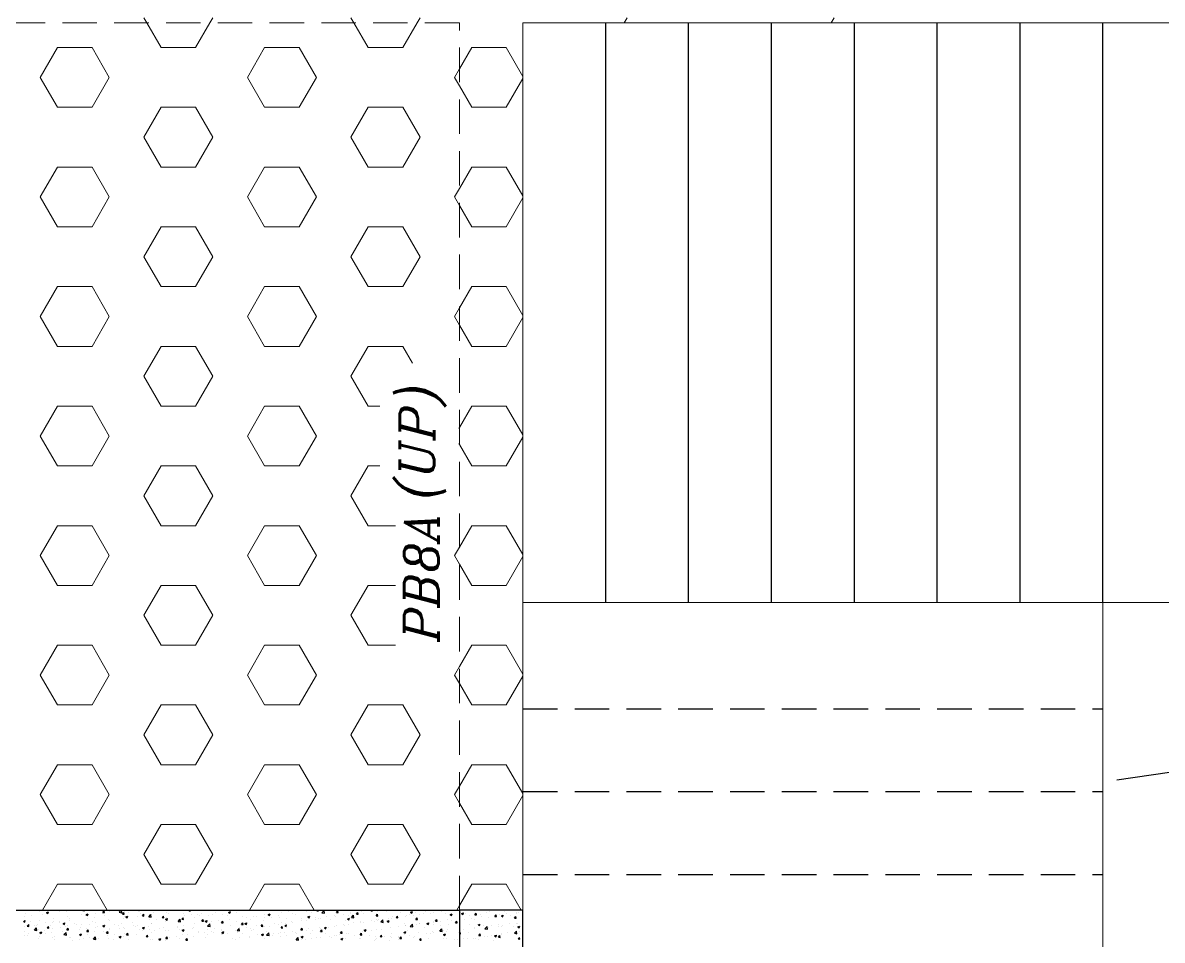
# Model space of a CAD drawing. Header units: millimetres. Extents: x 331487 to 517269, y 198509 to 399936.
# Drawn here: x 398409 to 402535, y 381335 to 384659 of the extents above; entities that cross this region are included whole.
import ezdxf

# ---------------------------------------------------------------- set-up
doc = ezdxf.new("R2010")
doc.units = ezdxf.units.MM
doc.header["$MEASUREMENT"] = 0
doc.linetypes.add('DASHED', pattern=[0.75, 0.5, -0.25])
doc.linetypes.add('DASHED2', pattern=[0.375, 0.25, -0.125])
doc.layers.add('9th_Sunk', color=251, linetype='DASHED', lineweight=5)
doc.layers.add('BEAM', color=1, linetype='Continuous', lineweight=5)
doc.layers.add('COLUMN', color=6, linetype='Continuous')
doc.layers.add('STAIRCASE', color=4, linetype='Continuous')
doc.styles.add('ITALICC', font='italicc', dxfattribs={"height": 0.3})

msp = doc.modelspace()

# ---------------------------------------------------------------- linework, layer by layer
at = {"layer": '9th_Sunk', "linetype": 'Continuous'}
for p, q in [((398858, 384659), (398847.3, 384677.5)), ((398909.8, 384569.3), (398858, 384659)), ((399034.8, 384569.3), (399086.6, 384659)), ((399086.6, 384659), (399097.3, 384677.5)), ((399608, 384659), (399597.3, 384677.5)), ((399659.8, 384569.3), (399608, 384659)), ((399784.8, 384569.3), (399836.6, 384659)), ((399836.6, 384659), (399847.3, 384677.5)), ((400586.6, 384659), (400597.3, 384677.5)), ((401336.6, 384659), (401347.3, 384677.5)), ((398472.3, 384461), (398534.8, 384569.3)), ((398534.8, 384569.3), (398659.8, 384569.3)), ((398722.3, 384461), (398659.8, 384569.3)), ((398909.8, 384569.3), (399034.8, 384569.3)), ((399222.3, 384461), (399284.8, 384569.3)), ((399284.8, 384569.3), (399409.8, 384569.3)), ((399472.3, 384461), (399409.8, 384569.3)), ((399659.8, 384569.3), (399784.8, 384569.3)), ((399990.1, 384491.9), (400034.8, 384569.3)), ((400034.8, 384569.3), (400159.8, 384569.3)), ((400220.1, 384464.8), (400159.8, 384569.3)), ((399972.3, 384461), (399990.1, 384491.9)), ((398534.8, 384352.8), (398472.3, 384461)), ((398659.8, 384352.8), (398722.3, 384461)), ((399284.8, 384352.8), (399222.3, 384461)), ((399409.8, 384352.8), (399472.3, 384461)), ((399990.1, 384430.1), (399972.3, 384461)), ((400159.8, 384352.8), (400220.1, 384457.3)), ((400034.8, 384352.8), (399990.1, 384430.1)), ((398534.8, 384352.8), (398659.8, 384352.8)), ((398847.3, 384244.5), (398909.8, 384352.8)), ((398909.8, 384352.8), (399034.8, 384352.8)), ((399097.3, 384244.5), (399034.8, 384352.8)), ((399284.8, 384352.8), (399409.8, 384352.8)), ((399597.3, 384244.5), (399659.8, 384352.8)), ((399659.8, 384352.8), (399784.8, 384352.8)), ((399847.3, 384244.5), (399784.8, 384352.8)), ((400034.8, 384352.8), (400159.8, 384352.8)), ((398909.8, 384136.3), (398847.3, 384244.5)), ((399034.8, 384136.3), (399097.3, 384244.5)), ((399659.8, 384136.3), (399597.3, 384244.5)), ((399784.8, 384136.3), (399847.3, 384244.5)), ((398472.3, 384028), (398534.8, 384136.3)), ((398534.8, 384136.3), (398659.8, 384136.3)), ((398722.3, 384028), (398659.8, 384136.3)), ((398909.8, 384136.3), (399034.8, 384136.3)), ((399222.3, 384028), (399284.8, 384136.3)), ((399284.8, 384136.3), (399409.8, 384136.3)), ((399472.3, 384028), (399409.8, 384136.3)), ((399659.8, 384136.3), (399784.8, 384136.3)), ((399990.1, 384058.9), (400034.8, 384136.3)), ((400034.8, 384136.3), (400159.8, 384136.3)), ((400220.1, 384031.8), (400159.8, 384136.3)), ((399972.3, 384028), (399990.1, 384058.9)), ((398534.8, 383919.8), (398472.3, 384028)), ((398659.8, 383919.8), (398722.3, 384028)), ((399284.8, 383919.8), (399222.3, 384028)), ((399409.8, 383919.8), (399472.3, 384028)), ((399990.1, 383997.1), (399972.3, 384028)), ((400034.8, 383919.8), (399990.1, 383997.1)), ((400159.8, 383919.8), (400220.1, 384024.3)), ((398534.8, 383919.8), (398659.8, 383919.8)), ((398847.3, 383811.5), (398909.8, 383919.8)), ((398909.8, 383919.8), (399034.8, 383919.8)), ((399097.3, 383811.5), (399034.8, 383919.8)), ((399284.8, 383919.8), (399409.8, 383919.8)), ((399597.3, 383811.5), (399659.8, 383919.8)), ((399659.8, 383919.8), (399784.8, 383919.8)), ((399847.3, 383811.5), (399784.8, 383919.8)), ((400034.8, 383919.8), (400159.8, 383919.8)), ((398909.8, 383703.3), (398847.3, 383811.5)), ((399034.8, 383703.3), (399097.3, 383811.5)), ((399659.8, 383703.3), (399597.3, 383811.5)), ((399784.8, 383703.3), (399847.3, 383811.5)), ((398472.3, 383595), (398534.8, 383703.3)), ((398534.8, 383703.3), (398659.8, 383703.3)), ((398722.3, 383595), (398659.8, 383703.3)), ((398909.8, 383703.3), (399034.8, 383703.3)), ((399222.3, 383595), (399284.8, 383703.3)), ((399284.8, 383703.3), (399409.8, 383703.3)), ((399472.3, 383595), (399409.8, 383703.3)), ((399659.8, 383703.3), (399784.8, 383703.3)), ((399990.1, 383625.9), (400034.8, 383703.3)), ((400034.8, 383703.3), (400159.8, 383703.3)), ((400220.1, 383598.8), (400159.8, 383703.3)), ((399972.3, 383595), (399990.1, 383625.9)), ((398534.8, 383486.7), (398472.3, 383595)), ((398659.8, 383486.7), (398722.3, 383595)), ((399284.8, 383486.7), (399222.3, 383595)), ((399409.8, 383486.7), (399472.3, 383595)), ((399990.1, 383564.1), (399972.3, 383595)), ((400159.8, 383486.7), (400220.1, 383591.2)), ((400034.8, 383486.7), (399990.1, 383564.1)), ((398534.8, 383486.7), (398659.8, 383486.7)), ((398847.3, 383378.5), (398909.8, 383486.7)), ((398909.8, 383486.7), (399034.8, 383486.7)), ((399097.3, 383378.5), (399034.8, 383486.7)), ((399284.8, 383486.7), (399409.8, 383486.7)), ((399597.3, 383378.5), (399659.8, 383486.7)), ((399659.8, 383486.7), (399784.8, 383486.7)), ((399819.8, 383426.1), (399784.8, 383486.7)), ((400034.8, 383486.7), (400159.8, 383486.7)), ((398909.8, 383270.2), (398847.3, 383378.5)), ((399034.8, 383270.2), (399097.3, 383378.5)), ((399659.8, 383270.2), (399597.3, 383378.5)), ((398472.3, 383162), (398534.8, 383270.2)), ((398534.8, 383270.2), (398659.8, 383270.2)), ((398722.3, 383162), (398659.8, 383270.2)), ((398909.8, 383270.2), (399034.8, 383270.2)), ((399222.3, 383162), (399284.8, 383270.2)), ((399284.8, 383270.2), (399409.8, 383270.2)), ((399472.3, 383162), (399409.8, 383270.2)), ((399659.8, 383270.2), (399702.4, 383270.2)), ((399990.1, 383192.9), (400034.8, 383270.2)), ((400034.8, 383270.2), (400159.8, 383270.2)), ((400220.1, 383165.7), (400159.8, 383270.2)), ((399988.1, 383189.4), (399990.1, 383192.9)), ((398534.8, 383053.7), (398472.3, 383162)), ((398659.8, 383053.7), (398722.3, 383162)), ((399284.8, 383053.7), (399222.3, 383162)), ((399409.8, 383053.7), (399472.3, 383162)), ((399990.1, 383131.1), (399988.1, 383134.5)), ((400034.8, 383053.7), (399990.1, 383131.1)), ((400159.8, 383053.7), (400220.1, 383158.2)), ((398534.8, 383053.7), (398659.8, 383053.7)), ((398847.3, 382945.5), (398909.8, 383053.7)), ((398909.8, 383053.7), (399034.8, 383053.7)), ((399097.3, 382945.5), (399034.8, 383053.7)), ((399284.8, 383053.7), (399409.8, 383053.7)), ((399597.3, 382945.5), (399659.8, 383053.7)), ((399659.8, 383053.7), (399702.4, 383053.7)), ((400034.8, 383053.7), (400159.8, 383053.7)), ((398909.8, 382837.2), (398847.3, 382945.5)), ((399034.8, 382837.2), (399097.3, 382945.5)), ((399659.8, 382837.2), (399597.3, 382945.5)), ((398472.3, 382729), (398534.8, 382837.2)), ((398534.8, 382837.2), (398659.8, 382837.2)), ((398722.3, 382729), (398659.8, 382837.2)), ((398909.8, 382837.2), (399034.8, 382837.2)), ((399222.3, 382729), (399284.8, 382837.2)), ((399284.8, 382837.2), (399409.8, 382837.2)), ((399472.3, 382729), (399409.8, 382837.2)), ((399659.8, 382837.2), (399758.3, 382837.2)), ((399990.1, 382759.9), (400034.8, 382837.2)), ((400034.8, 382837.2), (400159.8, 382837.2)), ((400220.1, 382732.7), (400159.8, 382837.2)), ((399972.3, 382729), (399990.1, 382759.9)), ((398534.8, 382620.7), (398472.3, 382729)), ((398659.8, 382620.7), (398722.3, 382729)), ((399284.8, 382620.7), (399222.3, 382729)), ((399409.8, 382620.7), (399472.3, 382729)), ((399990.1, 382698.1), (399972.3, 382729)), ((400159.8, 382620.7), (400220.1, 382725.2)), ((400034.8, 382620.7), (399990.1, 382698.1)), ((398534.8, 382620.7), (398659.8, 382620.7)), ((398847.3, 382512.5), (398909.8, 382620.7)), ((398909.8, 382620.7), (399034.8, 382620.7)), ((399097.3, 382512.5), (399034.8, 382620.7)), ((399284.8, 382620.7), (399409.8, 382620.7)), ((399597.3, 382512.5), (399659.8, 382620.7)), ((399659.8, 382620.7), (399758.3, 382620.7)), ((400034.8, 382620.7), (400159.8, 382620.7)), ((398909.8, 382404.2), (398847.3, 382512.5)), ((399034.8, 382404.2), (399097.3, 382512.5)), ((399659.8, 382404.2), (399597.3, 382512.5)), ((398472.3, 382296), (398534.8, 382404.2)), ((398534.8, 382404.2), (398659.8, 382404.2)), ((398722.3, 382296), (398659.8, 382404.2)), ((398909.8, 382404.2), (399034.8, 382404.2)), ((399222.3, 382296), (399284.8, 382404.2)), ((399284.8, 382404.2), (399409.8, 382404.2)), ((399472.3, 382296), (399409.8, 382404.2)), ((399659.8, 382404.2), (399758.3, 382404.2)), ((399990.1, 382326.8), (400034.8, 382404.2)), ((400034.8, 382404.2), (400159.8, 382404.2)), ((400220.1, 382299.7), (400159.8, 382404.2)), ((399972.3, 382296), (399990.1, 382326.8)), ((398534.8, 382187.7), (398472.3, 382296)), ((398659.8, 382187.7), (398722.3, 382296)), ((399284.8, 382187.7), (399222.3, 382296)), ((399409.8, 382187.7), (399472.3, 382296)), ((399990.1, 382265.1), (399972.3, 382296)), ((400034.8, 382187.7), (399990.1, 382265.1)), ((400159.8, 382187.7), (400220.1, 382292.2)), ((398534.8, 382187.7), (398659.8, 382187.7)), ((398847.3, 382079.5), (398909.8, 382187.7)), ((398909.8, 382187.7), (399034.8, 382187.7)), ((399097.3, 382079.5), (399034.8, 382187.7)), ((399284.8, 382187.7), (399409.8, 382187.7)), ((399597.3, 382079.5), (399659.8, 382187.7)), ((399659.8, 382187.7), (399784.8, 382187.7)), ((399847.3, 382079.5), (399784.8, 382187.7)), ((400034.8, 382187.7), (400159.8, 382187.7)), ((398909.8, 381971.2), (398847.3, 382079.5)), ((399034.8, 381971.2), (399097.3, 382079.5)), ((399659.8, 381971.2), (399597.3, 382079.5)), ((399784.8, 381971.2), (399847.3, 382079.5)), ((398472.3, 381862.9), (398534.8, 381971.2)), ((398534.8, 381971.2), (398659.8, 381971.2)), ((398722.3, 381862.9), (398659.8, 381971.2)), ((398909.8, 381971.2), (399034.8, 381971.2)), ((399222.3, 381862.9), (399284.8, 381971.2)), ((399284.8, 381971.2), (399409.8, 381971.2)), ((399472.3, 381862.9), (399409.8, 381971.2)), ((399659.8, 381971.2), (399784.8, 381971.2)), ((399990.1, 381893.8), (400034.8, 381971.2)), ((400034.8, 381971.2), (400159.8, 381971.2)), ((400220.1, 381866.7), (400159.8, 381971.2)), ((399972.3, 381862.9), (399990.1, 381893.8)), ((398534.8, 381754.7), (398472.3, 381862.9)), ((398659.8, 381754.7), (398722.3, 381862.9)), ((399284.8, 381754.7), (399222.3, 381862.9)), ((399409.8, 381754.7), (399472.3, 381862.9)), ((399990.1, 381832.1), (399972.3, 381862.9)), ((400159.8, 381754.7), (400220.1, 381859.2)), ((400034.8, 381754.7), (399990.1, 381832.1)), ((398534.8, 381754.7), (398659.8, 381754.7)), ((398847.3, 381646.4), (398909.8, 381754.7)), ((398909.8, 381754.7), (399034.8, 381754.7)), ((399097.3, 381646.4), (399034.8, 381754.7)), ((399284.8, 381754.7), (399409.8, 381754.7)), ((399597.3, 381646.4), (399659.8, 381754.7)), ((399659.8, 381754.7), (399784.8, 381754.7)), ((399847.3, 381646.4), (399784.8, 381754.7)), ((400034.8, 381754.7), (400159.8, 381754.7)), ((398909.8, 381538.2), (398847.3, 381646.4)), ((399034.8, 381538.2), (399097.3, 381646.4)), ((399659.8, 381538.2), (399597.3, 381646.4)), ((399784.8, 381538.2), (399847.3, 381646.4)), ((398480.4, 381444), (398534.8, 381538.2)), ((398534.8, 381538.2), (398659.8, 381538.2)), ((398714.2, 381444), (398659.8, 381538.2)), ((398909.8, 381538.2), (399034.8, 381538.2)), ((399230.4, 381444), (399284.8, 381538.2)), ((399284.8, 381538.2), (399409.8, 381538.2)), ((399464.2, 381444), (399409.8, 381538.2)), ((399659.8, 381538.2), (399784.8, 381538.2)), ((399990.1, 381460.8), (400034.8, 381538.2)), ((400034.8, 381538.2), (400159.8, 381538.2)), ((400214.2, 381444), (400159.8, 381538.2)), ((399980.4, 381444), (399990.1, 381460.8))]:
    msp.add_line(p, q, dxfattribs=at)
at = {"layer": 'BEAM', "linetype": 'DASHED2', "ltscale": 500}
for p, q in [((399990.1, 384659), (398080.1, 384659)), ((399990.1, 381444), (399990.1, 384659))]:
    msp.add_line(p, q, dxfattribs=at)
at = {"layer": 'BEAM'}
for p in [(402900.1, 384659), (400220.1, 381444)]:
    msp.add_line(p, (400220.1, 384659), dxfattribs=at)
at = {"layer": 'BEAM', "ltscale": 250}
for p, q in [((400220.1, 382559), (402670.1, 382559)), ((402320.1, 380074), (402320.1, 382559))]:
    msp.add_line(p, q, dxfattribs=at)
at = {"layer": 'COLUMN'}
for p, q in [((398190.1, 381444), (399990.1, 381444)), ((400220.1, 381444), (399990.1, 381444)), ((399990.1, 381444), (399990.1, 377974)), ((400220.1, 377744), (400220.1, 381444))]:
    msp.add_line(p, q, dxfattribs=at)
at = {"layer": 'COLUMN', "color": 2, "linetype": 'Continuous'}
for p, q in [((398417.9, 381432.7), (398417.9, 381432.7)), ((398469.2, 381439.8), (398469.2, 381439.8)), ((398495.1, 381436.1), (398502.1, 381438.8)), ((398495.1, 381436.1), (398500, 381432.7)), ((398500, 381432.7), (398502.1, 381438.8)), ((398542.2, 381438), (398542.2, 381438)), ((398567.2, 381441.2), (398567.2, 381441.2)), ((398626.7, 381442.6), (398628, 381444)), ((398626.7, 381442.6), (398632.7, 381442.1)), ((398632.7, 381442.1), (398632.4, 381444)), ((398638.8, 381428.1), (398645.8, 381430.8)), ((398643.8, 381424.7), (398645.8, 381430.7)), ((398672.3, 381433.8), (398672.3, 381433.8)), ((398696.2, 381433.6), (398696.2, 381433.6)), ((398698.5, 381436.3), (398703.3, 381442.1)), ((398698.5, 381436.3), (398704.5, 381435.8)), ((398704.5, 381435.8), (398703.3, 381442)), ((398722.8, 381442.9), (398722.8, 381442.9)), ((398724.3, 381441.3), (398724.3, 381441.3)), ((398754.5, 381443.6), (398754.5, 381443.6)), ((398758.2, 381436.6), (398765.4, 381444)), ((398758.2, 381436.5), (398767.1, 381435.1)), ((398767.1, 381435.1), (398766, 381444)), ((398768, 381431.7), (398768, 381431.7)), ((398770.2, 381430), (398775, 381435.8)), ((398770.2, 381430), (398776.2, 381429.5)), ((398776.2, 381429.5), (398775, 381435.8)), ((398776.1, 381440.7), (398776.1, 381440.7)), ((398793, 381435), (398793, 381435)), ((398829.5, 381438.4), (398829.5, 381438.4)), ((398830.9, 381440), (398830.9, 381440)), ((398836.8, 381431.6), (398836.8, 381431.6)), ((398882.9, 381436.2), (398882.9, 381436.2)), ((398895.1, 381441.7), (398895.1, 381441.7)), ((398928.2, 381436), (398928.2, 381436)), ((398936.3, 381433.9), (398936.3, 381433.9)), ((398978.7, 381442.4), (398978.7, 381442.4)), ((398989.7, 381431.7), (398989.7, 381431.7)), ((399010.6, 381444), (399015.2, 381440.9)), ((399015.2, 381440.9), (399016.2, 381444)), ((399056.7, 381433.7), (399056.7, 381433.7)), ((399108.2, 381436.7), (399108.2, 381436.7)), ((399119.9, 381442.1), (399119.9, 381442.1)), ((399131.3, 381430.1), (399131.3, 381430.1)), ((399153.9, 381436.3), (399160.9, 381439)), ((399153.9, 381436.3), (399158.9, 381432.9)), ((399158.9, 381432.9), (399160.9, 381439)), ((399183.2, 381437.5), (399183.2, 381437.5)), ((399297.7, 381428.3), (399304.7, 381431)), ((399302.6, 381424.9), (399304.7, 381431)), ((399345.7, 381435.8), (399345.7, 381435.8)), ((399370.7, 381439.1), (399370.7, 381439.1)), ((399387.1, 381432.2), (399387.1, 381432.2)), ((399437.6, 381438.6), (399437.6, 381438.6)), ((399454, 381437.1), (399454, 381437.1)), ((399473.6, 381442.5), (399474.9, 381444)), ((399473.6, 381442.5), (399479.6, 381442)), ((399479.6, 381442), (399479.2, 381444)), ((399492, 381434.7), (399499.8, 381442.8)), ((399492, 381434.6), (399500.9, 381433.2)), ((399500.9, 381433.2), (399499.8, 381442.7)), ((399545.3, 381436.2), (399550.1, 381442)), ((399545.3, 381436.2), (399551.3, 381435.7)), ((399551.3, 381435.7), (399550.1, 381442)), ((399594.6, 381435.2), (399594.6, 381435.2)), ((399596.5, 381432.9), (399596.5, 381432.9)), ((399617, 381429.9), (399621.9, 381435.7)), ((399623, 381429.4), (399621.9, 381435.7)), ((399634.4, 381437.8), (399634.4, 381437.8)), ((399642.2, 381433.8), (399642.2, 381433.8)), ((399669.8, 381444), (399674.1, 381441.2)), ((399671.2, 381442), (399671.2, 381442)), ((399674.1, 381441.2), (399675, 381444)), ((399693.5, 381440.8), (399693.5, 381440.8)), ((399724.6, 381439.7), (399724.6, 381439.7)), ((399778, 381437.5), (399778, 381437.5)), ((399807.7, 381430.2), (399807.7, 381430.2)), ((399812.8, 381436.5), (399819.8, 381439.2)), ((399812.8, 381436.5), (399817.8, 381433.2)), ((399817.8, 381433.2), (399819.8, 381439.2)), ((399831.4, 381435.2), (399831.4, 381435.2)), ((399860.2, 381431.6), (399860.2, 381431.6)), ((399866.1, 381440.2), (399866.1, 381440.2)), ((399884.8, 381433), (399884.8, 381433)), ((399896.6, 381434.9), (399896.6, 381434.9)), ((399923.4, 381439.9), (399923.4, 381439.9)), ((399938.1, 381430.7), (399938.1, 381430.7)), ((399948.4, 381443.2), (399948.4, 381443.2)), ((399948.5, 381442.4), (399948.5, 381442.4)), ((399956.5, 381428.5), (399963.5, 381431.2)), ((399961.5, 381425.1), (399963.5, 381431.2)), ((399970.4, 381441.9), (399970.4, 381441.9)), ((399993.4, 381435.3), (399993.4, 381435.3)), ((399998.1, 381431.8), (400005.1, 381434.5)), ((399998.1, 381431.8), (400003.1, 381428.4)), ((400003.1, 381428.4), (400005.1, 381434.5)), ((400013.2, 381431.1), (400013.2, 381431.1)), ((400045.3, 381442.8), (400045.3, 381442.8)), ((400045.5, 381442.3), (400045.5, 381442.3)), ((400046, 381427.9), (400050.8, 381433.6)), ((400051.9, 381427.3), (400050.8, 381433.6)), ((400086.6, 381434.9), (400086.6, 381434.9)), ((400098.9, 381440), (400098.9, 381440)), ((400152.2, 381437.7), (400152.2, 381437.7)), ((400159, 381432.2), (400159, 381432.2)), ((400196.8, 381437.2), (400196.8, 381437.2)), ((400197.9, 381430.5), (400197.9, 381430.5)), ((400205.6, 381435.5), (400205.6, 381435.5)), ((398411, 381403.8), (398418, 381406.5)), ((398411, 381403.8), (398416, 381400.5)), ((398416, 381400.5), (398418, 381406.5)), ((398416.1, 381421.4), (398416.1, 381421.4)), ((398416.7, 381399.4), (398416.7, 381399.4)), ((398425.4, 381386.2), (398430.3, 381391.9)), ((398431.4, 381385.7), (398430.3, 381391.9)), ((398436.4, 381403.1), (398436.4, 381403.1)), ((398441.1, 381424.7), (398441.1, 381424.7)), ((398452.7, 381390.2), (398452.7, 381390.2)), ((398457.5, 381389.7), (398457.5, 381389.7)), ((398462.9, 381393.5), (398462.9, 381393.5)), ((398468, 381406.5), (398468, 381406.5)), ((398479, 381429.6), (398479, 381429.6)), ((398489.8, 381400.9), (398489.8, 381400.9)), ((398515.9, 381398.5), (398515.9, 381398.5)), ((398518.5, 381412.9), (398518.5, 381412.9)), ((398521.2, 381403.6), (398521.2, 381403.6)), ((398540.9, 381401.8), (398540.9, 381401.8)), ((398543.1, 381398.6), (398543.1, 381398.6)), ((398554.8, 381395.8), (398561.8, 381398.5)), ((398554.8, 381395.8), (398559.7, 381392.5)), ((398559.7, 381392.5), (398561.8, 381398.5)), ((398570.5, 381420.4), (398570.5, 381420.4)), ((398578.8, 381406.8), (398578.8, 381406.8)), ((398579.5, 381413.6), (398579.5, 381413.6)), ((398596.5, 381396.3), (398596.5, 381396.3)), ((398603.5, 381391.6), (398603.5, 381391.6)), ((398620.6, 381394.1), (398620.6, 381394.1)), ((398621.8, 381427.4), (398621.8, 381427.4)), ((398637.8, 381423.6), (398637.8, 381423.6)), ((398638.8, 381428.1), (398643.8, 381424.7)), ((398641.9, 381415.1), (398641.9, 381415.1)), ((398649.9, 381394.1), (398649.9, 381394.1)), ((398661.8, 381401.6), (398661.8, 381401.6)), ((398667, 381418.4), (398667, 381418.4)), ((398671.1, 381400.5), (398671.1, 381400.5)), ((398698.5, 381387.8), (398705.5, 381390.5)), ((398703.3, 381391.8), (398703.3, 381391.8)), ((398703.4, 381384.4), (398705.5, 381390.5)), ((398704.8, 381423.4), (398704.8, 381423.4)), ((398720.1, 381411.6), (398720.1, 381411.6)), ((398723, 381408), (398723, 381408)), ((398741.7, 381392.3), (398741.7, 381392.3)), ((398756.7, 381389.6), (398756.7, 381389.6)), ((398766.7, 381395.6), (398766.7, 381395.6)), ((398774.4, 381415.1), (398774.4, 381415.1)), ((398778.4, 381421.6), (398778.4, 381421.6)), ((398782.5, 381420.1), (398789.5, 381422.7)), ((398782.5, 381420.1), (398787.5, 381416.7)), ((398787.5, 381416.7), (398789.5, 381422.7)), ((398804.6, 381400.5), (398804.6, 381400.5)), ((398824.9, 381421.5), (398824.9, 381421.5)), ((398841.9, 381423.8), (398846.7, 381429.5)), ((398841.9, 381423.8), (398847.9, 381423.2)), ((398847.9, 381423.2), (398846.7, 381429.5)), ((398864.9, 381420), (398872.7, 381428.1)), ((398864.9, 381420), (398873.8, 381418.6)), ((398867.8, 381408.9), (398867.8, 381408.9)), ((398873.8, 381418.6), (398872.7, 381428.1)), ((398874.9, 381396.7), (398874.9, 381396.7)), ((398875.6, 381395.7), (398875.6, 381395.7)), ((398876.8, 381429), (398876.8, 381429)), ((398892.8, 381412.2), (398892.8, 381412.2)), ((398913.7, 381417.5), (398918.5, 381423.2)), ((398913.7, 381417.5), (398919.6, 381417)), ((398919.6, 381417), (398918.5, 381423.2)), ((398926.2, 381412), (398933.2, 381414.7)), ((398926.2, 381412), (398931.2, 381408.7)), ((398927, 381402.7), (398927, 381402.7)), ((398930.7, 381417.1), (398930.7, 381417.1)), ((398931.2, 381408.7), (398933.2, 381414.7)), ((398933.3, 381406.7), (398933.3, 381406.7)), ((398971.6, 381403.4), (398980.5, 381402)), ((398971.7, 381403.4), (398979.4, 381411.6)), ((398977.5, 381409.1), (398977.5, 381409.1)), ((398980.5, 381402), (398979.4, 381411.5)), ((398985.4, 381411.2), (398990.2, 381417)), ((398985.4, 381411.2), (398991.4, 381410.7)), ((398991.4, 381410.7), (398990.2, 381416.9)), ((398991.6, 381416.7), (398991.6, 381416.7)), ((398992.5, 381389.3), (398992.5, 381389.3)), ((398993.8, 381425.5), (398993.8, 381425.5)), ((399018.8, 381428.8), (399018.8, 381428.8)), ((399029.4, 381416.6), (399029.4, 381416.6)), ((399030.4, 381394.3), (399030.4, 381394.3)), ((399043, 381429.4), (399043, 381429.4)), ((399049.9, 381426.7), (399049.9, 381426.7)), ((399057.1, 381404.9), (399061.9, 381410.7)), ((399057.1, 381404.9), (399063.1, 381404.4)), ((399063.1, 381404.4), (399061.9, 381410.7)), ((399069.9, 381404), (399076.9, 381406.7)), ((399069.9, 381404), (399074.9, 381400.7)), ((399074.9, 381400.7), (399076.9, 381406.7)), ((399078.4, 381386.9), (399086.2, 381395)), ((399079.5, 381390.4), (399079.5, 381390.4)), ((399080.8, 381423.7), (399080.8, 381423.7)), ((399087.2, 381385.5), (399086.1, 381395)), ((399093.6, 381402.6), (399093.6, 381402.6)), ((399096.4, 381427.2), (399096.4, 381427.2)), ((399118.6, 381405.9), (399118.6, 381405.9)), ((399128.8, 381398.7), (399133.7, 381404.4)), ((399128.8, 381398.7), (399134.8, 381398.1)), ((399130.1, 381396.8), (399130.1, 381396.8)), ((399134.8, 381398.1), (399133.6, 381404.4)), ((399149.8, 381424.9), (399149.8, 381424.9)), ((399156.5, 381410.9), (399156.5, 381410.9)), ((399182, 381404.3), (399182, 381404.3)), ((399200.6, 381392.4), (399205.4, 381398.1)), ((399200.6, 381392.4), (399206.5, 381391.9)), ((399203.2, 381422.6), (399203.2, 381422.6)), ((399206.5, 381391.9), (399205.4, 381398.1)), ((399213.6, 381396), (399220.6, 381398.7)), ((399213.6, 381396), (399218.6, 381392.7)), ((399218.6, 381392.7), (399220.6, 381398.7)), ((399219.6, 381419.2), (399219.6, 381419.2)), ((399220.7, 381397), (399220.7, 381397)), ((399233.3, 381411.3), (399233.3, 381411.3)), ((399244.7, 381422.5), (399244.7, 381422.5)), ((399256.6, 381420.4), (399256.6, 381420.4)), ((399272.3, 381386.1), (399277.1, 381391.9)), ((399278.3, 381385.6), (399277.1, 381391.8)), ((399279, 381407.1), (399279, 381407.1)), ((399282.5, 381427.5), (399282.5, 381427.5)), ((399283.8, 381417.7), (399283.8, 381417.7)), ((399297.7, 381428.3), (399302.6, 381424.9)), ((399310, 381418.1), (399310, 381418.1)), ((399319.4, 381396.4), (399319.4, 381396.4)), ((399334.6, 381391.9), (399334.6, 381391.9)), ((399335.8, 381425.2), (399335.8, 381425.2)), ((399337.4, 381417.1), (399337.4, 381417.1)), ((399344.4, 381399.7), (399344.4, 381399.7)), ((399357.3, 381388), (399364.3, 381390.7)), ((399361.3, 381395.1), (399361.3, 381395.1)), ((399362.3, 381384.7), (399364.3, 381390.7)), ((399363.3, 381415.9), (399363.3, 381415.9)), ((399382.3, 381404.6), (399382.3, 381404.6)), ((399385.9, 381399), (399385.9, 381399)), ((399395.7, 381427.1), (399395.7, 381427.1)), ((399416.7, 381413.6), (399416.7, 381413.6)), ((399419.6, 381405.1), (399419.6, 381405.1)), ((399436.4, 381405.4), (399436.4, 381405.4)), ((399441.4, 381420.3), (399448.4, 381423)), ((399441.4, 381420.3), (399446.3, 381416.9)), ((399445.4, 381413), (399445.4, 381413)), ((399446.3, 381416.9), (399448.4, 381423)), ((399470.1, 381411.4), (399470.1, 381411.4)), ((399470.5, 381416.3), (399470.5, 381416.3)), ((399478, 381415.1), (399478, 381415.1)), ((399488.4, 381412.9), (399488.4, 381412.9)), ((399508.4, 381421.2), (399508.4, 381421.2)), ((399523.5, 381409.1), (399523.5, 381409.1)), ((399536.3, 381425.1), (399536.3, 381425.1)), ((399539.7, 381419.9), (399539.7, 381419.9)), ((399545.2, 381390.1), (399545.2, 381390.1)), ((399570.2, 381393.4), (399570.2, 381393.4)), ((399571.5, 381429.6), (399571.5, 381429.6)), ((399574.5, 381390.1), (399574.5, 381390.1)), ((399576.9, 381406.9), (399576.9, 381406.9)), ((399585.1, 381412.3), (399592.1, 381415)), ((399585.1, 381412.3), (399590.1, 381408.9)), ((399589, 381393), (399589, 381393)), ((399590.1, 381408.9), (399592.1, 381415)), ((399590.2, 381426.3), (399590.2, 381426.3)), ((399598.7, 381418.1), (399606.5, 381426.2)), ((399598.7, 381418.1), (399607.6, 381416.7)), ((399607.6, 381416.7), (399606.5, 381426.2)), ((399608.1, 381398.4), (399608.1, 381398.4)), ((399617, 381429.9), (399623, 381429.4)), ((399630.3, 381404.6), (399630.3, 381404.6)), ((399632.8, 381400.2), (399632.8, 381400.2)), ((399640.9, 381400.5), (399640.9, 381400.5)), ((399671.3, 381406.7), (399671.3, 381406.7)), ((399683.6, 381402.3), (399683.6, 381402.3)), ((399688.8, 381423.7), (399693.6, 381429.4)), ((399688.8, 381423.7), (399694.7, 381423.2)), ((399691.1, 381410.2), (399691.1, 381410.2)), ((399692.3, 381407.5), (399692.3, 381407.5)), ((399694.7, 381423.1), (399693.6, 381429.4)), ((399696.3, 381410), (399696.3, 381410)), ((399705.4, 381401.5), (399714.3, 381400.1)), ((399705.5, 381401.6), (399713.3, 381409.7)), ((399714.3, 381400.1), (399713.2, 381409.6)), ((399728.8, 381404.3), (399735.8, 381406.9)), ((399728.8, 381404.3), (399733.8, 381400.9)), ((399733.8, 381400.9), (399735.8, 381406.9)), ((399734.2, 381415), (399734.2, 381415)), ((399737, 381400.1), (399737, 381400.1)), ((399742.8, 381413.9), (399742.8, 381413.9)), ((399749.4, 381420.2), (399749.4, 381420.2)), ((399760.5, 381417.4), (399765.3, 381423.1)), ((399760.5, 381417.4), (399766.5, 381416.9)), ((399766.5, 381416.9), (399765.3, 381423.1)), ((399790.4, 381397.8), (399790.4, 381397.8)), ((399794.7, 381421.4), (399794.7, 381421.4)), ((399797.3, 381423.3), (399797.3, 381423.3)), ((399812.2, 381385), (399820, 381393.1)), ((399821.1, 381383.6), (399819.9, 381393.1)), ((399822.4, 381426.6), (399822.4, 381426.6)), ((399832.2, 381411.1), (399837, 381416.9)), ((399832.2, 381411.1), (399838.2, 381410.6)), ((399833.9, 381392.1), (399833.9, 381392.1)), ((399838.2, 381410.6), (399837, 381416.9)), ((399843.8, 381395.6), (399843.8, 381395.6)), ((399844.9, 381395.2), (399844.9, 381395.2)), ((399846.1, 381428.5), (399846.1, 381428.5)), ((399872.5, 381396.2), (399879.5, 381398.9)), ((399872.5, 381396.2), (399877.5, 381392.9)), ((399877.5, 381392.9), (399879.5, 381398.9)), ((399895.4, 381401.6), (399895.4, 381401.6)), ((399897.1, 381400.5), (399897.1, 381400.5)), ((399897.2, 381393.3), (399897.2, 381393.3)), ((399903.9, 381404.8), (399908.8, 381410.6)), ((399903.9, 381404.8), (399909.9, 381404.3)), ((399909.9, 381404.3), (399908.8, 381410.6)), ((399920.3, 381390.5), (399920.3, 381390.5)), ((399922.1, 381403.8), (399922.1, 381403.8)), ((399947.3, 381409.1), (399947.3, 381409.1)), ((399950.5, 381391.1), (399950.5, 381391.1)), ((399956.5, 381428.5), (399961.5, 381425.1)), ((399960, 381408.7), (399960, 381408.7)), ((399975.7, 381398.6), (399980.5, 381404.3)), ((399975.7, 381398.6), (399981.6, 381398)), ((399978.6, 381400.6), (399978.6, 381400.6)), ((399981.6, 381398), (399980.5, 381404.3)), ((399992.2, 381402), (399992.2, 381402)), ((400007.9, 381412.3), (400007.9, 381412.3)), ((400025.6, 381391.4), (400025.6, 381391.4)), ((400028.3, 381424.9), (400028.3, 381424.9)), ((400032.9, 381415.6), (400032.9, 381415.6)), ((400044.1, 381409.5), (400044.1, 381409.5)), ((400046, 381427.9), (400052, 381427.3)), ((400057.8, 381391.5), (400064.8, 381394.2)), ((400057.8, 381391.5), (400062.8, 381388.2)), ((400062.8, 381388.2), (400064.8, 381394.2)), ((400066.6, 381428.8), (400066.6, 381428.8)), ((400070.8, 381420.6), (400070.8, 381420.6)), ((400079, 381389.2), (400079, 381389.2)), ((400095.5, 381416.6), (400095.5, 381416.6)), ((400107.6, 381389.4), (400107.6, 381389.4)), ((400117.7, 381421.6), (400122.5, 381427.3)), ((400117.7, 381421.6), (400123.7, 381421.1)), ((400120, 381426.6), (400120, 381426.6)), ((400123.7, 381421.1), (400122.5, 381427.3)), ((400132.7, 381392.7), (400132.7, 381392.7)), ((400133.9, 381428.9), (400133.9, 381428.9)), ((400141.8, 381423.8), (400148.8, 381426.5)), ((400141.8, 381423.8), (400146.8, 381420.4)), ((400144.8, 381389.7), (400144.8, 381389.7)), ((400146, 381423), (400146, 381423)), ((400146.8, 381420.4), (400148.8, 381426.5)), ((400170.5, 381397.7), (400170.5, 381397.7)), ((400173.3, 381424.3), (400173.3, 381424.3)), ((400189.4, 381415.3), (400194.2, 381421.1)), ((400189.4, 381415.3), (400195.4, 381414.8)), ((400195.4, 381414.8), (400194.2, 381421)), ((400196.7, 381397.2), (400196.7, 381397.2)), ((400199.1, 381395.2), (400199.1, 381395.2)), ((398414.8, 381385.2), (398414.8, 381385.2)), ((398415.5, 381366.1), (398415.5, 381366.1)), ((398416.5, 381352.3), (398416.5, 381352.3)), ((398425.4, 381386.2), (398431.4, 381385.7)), ((398426.4, 381350.8), (398426.4, 381350.8)), ((398428.5, 381361.6), (398428.5, 381361.6)), ((398451.3, 381372.2), (398459.1, 381380.4)), ((398451.3, 381372.2), (398460.2, 381370.8)), ((398460.2, 381370.8), (398459, 381380.3)), ((398466.8, 381373.2), (398466.8, 381373.2)), ((398469.9, 381350), (398469.9, 381350)), ((398470.7, 381363.6), (398477.7, 381366.2)), ((398470.7, 381363.6), (398475.7, 381360.2)), ((398475.7, 381360.2), (398477.7, 381366.2)), ((398486.8, 381371.6), (398486.8, 381371.6)), ((398489.6, 381359.1), (398489.6, 381359.1)), ((398497.2, 381379.9), (398502, 381385.7)), ((398497.2, 381379.9), (398503.1, 381379.4)), ((398503.1, 381379.4), (398502, 381385.7)), ((398510.8, 381387.4), (398510.8, 381387.4)), ((398514.6, 381362.4), (398514.6, 381362.4)), ((398517.3, 381379.6), (398517.3, 381379.6)), ((398523.2, 381347.8), (398523.2, 381347.8)), ((398545.2, 381381.6), (398545.2, 381381.6)), ((398552.5, 381367.4), (398552.5, 381367.4)), ((398558, 381355.7), (398565.8, 381363.8)), ((398558, 381355.7), (398566.9, 381354.3)), ((398564.2, 381385.2), (398564.2, 381385.2)), ((398566.9, 381354.3), (398565.8, 381363.8)), ((398568, 381353.8), (398568, 381353.8)), ((398568.9, 381373.6), (398573.7, 381379.4)), ((398568.9, 381373.6), (398574.9, 381373.1)), ((398569.2, 381387.1), (398569.2, 381387.1)), ((398574.9, 381373.1), (398573.7, 381379.4)), ((398614.4, 381355.5), (398621.5, 381358.2)), ((398614.4, 381355.5), (398619.4, 381352.2)), ((398615.6, 381375.7), (398615.6, 381375.7)), ((398617.6, 381382.9), (398617.6, 381382.9)), ((398619.4, 381360.8), (398619.4, 381360.8)), ((398619.4, 381352.2), (398621.4, 381358.2)), ((398640.6, 381367.4), (398645.4, 381373.1)), ((398640.6, 381367.4), (398646.6, 381366.8)), ((398640.7, 381379), (398640.7, 381379)), ((398641.7, 381356.6), (398641.7, 381356.6)), ((398646.6, 381366.8), (398645.4, 381373.1)), ((398669.9, 381367.2), (398669.9, 381367.2)), ((398671, 381380.7), (398671, 381380.7)), ((398678.5, 381383.9), (398678.5, 381383.9)), ((398698.5, 381387.8), (398703.4, 381384.4)), ((398700, 381366.6), (398700, 381366.6)), ((398712.4, 381361.1), (398717.2, 381366.8)), ((398712.4, 381361.1), (398718.3, 381360.6)), ((398715.4, 381352.8), (398715.4, 381352.8)), ((398718.3, 381360.6), (398717.2, 381366.8)), ((398721.8, 381374.7), (398721.8, 381374.7)), ((398724.4, 381378.4), (398724.4, 381378.4)), ((398740.4, 381356.1), (398740.4, 381356.1)), ((398758.2, 381347.5), (398765.2, 381350.2)), ((398758.2, 381347.5), (398763.1, 381344.2)), ((398758.3, 381376.6), (398758.3, 381376.6)), ((398763.1, 381344.2), (398765.2, 381350.2)), ((398772, 381348.5), (398772, 381348.5)), ((398773.2, 381381.8), (398773.2, 381381.8)), ((398777.7, 381376.2), (398777.7, 381376.2)), ((398778.3, 381361.1), (398778.3, 381361.1)), ((398784.1, 381354.8), (398788.9, 381360.6)), ((398784.1, 381354.8), (398790.1, 381354.3)), ((398790.1, 381354.3), (398788.9, 381360.6)), ((398810, 381387.3), (398810, 381387.3)), ((398816.6, 381386.6), (398816.6, 381386.6)), ((398822.5, 381354.9), (398822.5, 381354.9)), ((398823.7, 381388.2), (398823.7, 381388.2)), ((398831.1, 381373.9), (398831.1, 381373.9)), ((398841.4, 381369.4), (398841.4, 381369.4)), ((398842.2, 381379.8), (398849.2, 381382.5)), ((398842.2, 381379.8), (398847.2, 381376.4)), ((398847.2, 381376.4), (398849.2, 381382.5)), ((398855.8, 381348.5), (398860.6, 381354.3)), ((398855.8, 381348.5), (398861.8, 381348)), ((398861.8, 381348), (398860.6, 381354.3)), ((398863.4, 381385.1), (398863.4, 381385.1)), ((398866.5, 381372.7), (398866.5, 381372.7)), ((398874.4, 381362.4), (398874.4, 381362.4)), ((398884.5, 381371.6), (398884.5, 381371.6)), ((398904.4, 381377.7), (398904.4, 381377.7)), ((398916.8, 381382.8), (398916.8, 381382.8)), ((398925.7, 381369.4), (398925.7, 381369.4)), ((398927.5, 381342.3), (398932.3, 381348)), ((398933.5, 381341.7), (398932.3, 381348)), ((398937.9, 381369.4), (398937.9, 381369.4)), ((398966.2, 381349.9), (398966.2, 381349.9)), ((398967.5, 381386), (398967.5, 381386)), ((398970.2, 381380.6), (398970.2, 381380.6)), ((398976.3, 381375.8), (398976.3, 381375.8)), ((398985.9, 381371.8), (398992.9, 381374.5)), ((398985.9, 381371.8), (398990.9, 381368.4)), ((398987.5, 381357), (398987.5, 381357)), ((398990.9, 381368.4), (398992.9, 381374.5)), ((398991.3, 381367.1), (398991.3, 381367.1)), ((399004.1, 381354.9), (399004.1, 381354.9)), ((399023.6, 381378.3), (399023.6, 381378.3)), ((399027, 381350), (399027, 381350)), ((399028.2, 381383.3), (399028.2, 381383.3)), ((399044.7, 381364.9), (399044.7, 381364.9)), ((399045.8, 381367), (399045.8, 381367)), ((399067.3, 381363.2), (399067.3, 381363.2)), ((399077, 381376.1), (399077, 381376.1)), ((399078.3, 381386.9), (399087.2, 381385.5)), ((399078.3, 381357.1), (399078.3, 381357.1)), ((399092.3, 381366.5), (399092.3, 381366.5)), ((399098, 381362.6), (399098, 381362.6)), ((399104.1, 381377), (399104.1, 381377)), ((399128.1, 381355.1), (399128.1, 381355.1)), ((399128.8, 381363.5), (399128.8, 381363.5)), ((399129.6, 381363.8), (399136.6, 381366.5)), ((399129.6, 381363.8), (399134.6, 381360.4)), ((399130.2, 381371.5), (399130.2, 381371.5)), ((399130.3, 381373.8), (399130.3, 381373.8)), ((399134.6, 381360.4), (399136.6, 381366.5)), ((399151.4, 381360.4), (399151.4, 381360.4)), ((399162.4, 381387), (399162.4, 381387)), ((399180.8, 381371), (399180.8, 381371)), ((399183.7, 381371.5), (399183.7, 381371.5)), ((399185.1, 381370.3), (399192.9, 381378.5)), ((399185.1, 381370.3), (399194, 381368.9)), ((399186.4, 381365.1), (399186.4, 381365.1)), ((399194, 381368.9), (399192.9, 381378.4)), ((399193.3, 381379.8), (399193.3, 381379.8)), ((399204.8, 381358.1), (399204.8, 381358.1)), ((399218.4, 381383.1), (399218.4, 381383.1)), ((399229.9, 381348.6), (399229.9, 381348.6)), ((399232.1, 381378), (399232.1, 381378)), ((399237.1, 381369.3), (399237.1, 381369.3)), ((399244.7, 381375.1), (399244.7, 381375.1)), ((399256.2, 381388), (399256.2, 381388)), ((399258.2, 381355.9), (399258.2, 381355.9)), ((399272.3, 381386.1), (399278.3, 381385.6)), ((399273.3, 381355.8), (399280.3, 381358.5)), ((399273.3, 381355.8), (399278.3, 381352.4)), ((399278.3, 381352.4), (399280.3, 381358.5)), ((399281.4, 381351.1), (399281.4, 381351.1)), ((399282.6, 381384.4), (399282.6, 381384.4)), ((399290.5, 381367), (399290.5, 381367)), ((399291.8, 381353.8), (399299.6, 381361.9)), ((399291.8, 381353.8), (399300.7, 381352.4)), ((399293.1, 381356.9), (399293.1, 381356.9)), ((399300.7, 381352.4), (399299.6, 381361.9)), ((399303, 381385.1), (399303, 381385.1)), ((399311.6, 381353.6), (399311.6, 381353.6)), ((399318.1, 381360.2), (399318.1, 381360.2)), ((399333.4, 381358.6), (399333.4, 381358.6)), ((399341.2, 381350.1), (399341.2, 381350.1)), ((399343.9, 381364.8), (399343.9, 381364.8)), ((399344, 381379.8), (399348.8, 381385.6)), ((399344, 381379.8), (399350, 381379.3)), ((399350, 381379.3), (399348.8, 381385.6)), ((399356, 381365.2), (399356, 381365.2)), ((399357.3, 381388), (399362.3, 381384.7)), ((399365, 381351.3), (399365, 381351.3)), ((399384.7, 381365.7), (399384.7, 381365.7)), ((399397.2, 381362.5), (399397.2, 381362.5)), ((399399.5, 381360.1), (399399.5, 381360.1)), ((399415.7, 381373.6), (399420.6, 381379.3)), ((399415.7, 381373.6), (399421.7, 381373)), ((399417, 381347.8), (399424, 381350.4)), ((399417, 381347.8), (399422, 381344.4)), ((399418.3, 381349.1), (399418.3, 381349.1)), ((399419.1, 381373.5), (399419.1, 381373.5)), ((399421.7, 381373), (399420.6, 381379.3)), ((399422, 381344.4), (399424, 381350.4)), ((399435.2, 381372.1), (399435.2, 381372.1)), ((399444.2, 381376.8), (399444.2, 381376.8)), ((399450.6, 381360.3), (399450.6, 381360.3)), ((399457.8, 381370.1), (399457.8, 381370.1)), ((399482, 381381.8), (399482, 381381.8)), ((399487.1, 381379.6), (399487.1, 381379.6)), ((399487.5, 381367.3), (399492.3, 381373)), ((399487.5, 381367.3), (399493.4, 381366.8)), ((399493.4, 381366.8), (399492.3, 381373)), ((399501.1, 381380), (399508.1, 381382.7)), ((399501.1, 381380), (399506, 381376.7)), ((399504, 381358), (399504, 381358)), ((399506, 381376.7), (399508.1, 381382.7)), ((399516.2, 381380.1), (399516.2, 381380.1)), ((399518.9, 381350.7), (399518.9, 381350.7)), ((399537.3, 381353.3), (399537.3, 381353.3)), ((399538.5, 381386.6), (399538.5, 381386.6)), ((399543.9, 381354), (399543.9, 381354)), ((399557.4, 381355.8), (399557.4, 381355.8)), ((399559.2, 381361), (399564, 381366.7)), ((399559.2, 381361), (399565.2, 381360.5)), ((399565.2, 381360.5), (399564, 381366.7)), ((399581.8, 381359), (399581.8, 381359)), ((399587.8, 381359.7), (399587.8, 381359.7)), ((399610.8, 381353.5), (399610.8, 381353.5)), ((399630.9, 381354.7), (399635.7, 381360.5)), ((399630.9, 381354.7), (399636.9, 381354.2)), ((399636.9, 381354.2), (399635.7, 381360.5)), ((399639.7, 381367.2), (399639.7, 381367.2)), ((399644.8, 381372), (399651.8, 381374.7)), ((399644.8, 381372), (399649.7, 381368.6)), ((399645, 381367.3), (399645, 381367.3)), ((399649.7, 381368.6), (399651.8, 381374.7)), ((399664.2, 381351.2), (399664.2, 381351.2)), ((399670, 381370.6), (399670, 381370.6)), ((399687, 381350.5), (399687, 381350.5)), ((399691.1, 381374.3), (399691.1, 381374.3)), ((399702.6, 381348.5), (399707.5, 381354.2)), ((399702.6, 381348.5), (399708.6, 381347.9)), ((399708.6, 381347.9), (399707.5, 381354.2)), ((399707.9, 381375.6), (399707.9, 381375.6)), ((399717.5, 381349), (399717.5, 381349)), ((399741.6, 381380.7), (399741.6, 381380.7)), ((399745.3, 381360.5), (399745.3, 381360.5)), ((399769.7, 381347.7), (399769.7, 381347.7)), ((399771, 381383.9), (399771, 381383.9)), ((399774.4, 381342.2), (399779.2, 381347.9)), ((399780.3, 381341.7), (399779.2, 381347.9)), ((399788.5, 381364), (399795.5, 381366.7)), ((399788.5, 381364), (399793.5, 381360.6)), ((399792.3, 381354.9), (399792.3, 381354.9)), ((399793.5, 381388.2), (399793.5, 381388.2)), ((399793.5, 381360.6), (399795.5, 381366.7)), ((399796.1, 381387.2), (399796.1, 381387.2)), ((399803.6, 381370.5), (399803.6, 381370.5)), ((399807.6, 381352.7), (399807.6, 381352.7)), ((399812.2, 381385), (399821.1, 381383.6)), ((399827.6, 381348.6), (399827.6, 381348.6)), ((399843.6, 381361.9), (399843.6, 381361.9)), ((399861.9, 381380.5), (399861.9, 381380.5)), ((399870.8, 381361), (399870.8, 381361)), ((399885.9, 381358.6), (399885.9, 381358.6)), ((399894.2, 381368.3), (399894.2, 381368.3)), ((399895.8, 381364.3), (399895.8, 381364.3)), ((399918.9, 381368.4), (399926.7, 381376.6)), ((399918.9, 381368.4), (399927.8, 381367)), ((399927.8, 381367), (399926.7, 381376.5)), ((399932.2, 381356), (399939.2, 381358.7)), ((399932.2, 381356), (399937.2, 381352.6)), ((399933.7, 381369.3), (399933.7, 381369.3)), ((399937.2, 381352.6), (399939.2, 381358.7)), ((399944.2, 381368.6), (399944.2, 381368.6)), ((399946.1, 381375.8), (399946.1, 381375.8)), ((399990.1, 381361.3), (399992.9, 381364.7)), ((399990.1, 381358.7), (399994.1, 381358.4)), ((399991, 381368.7), (399991, 381368.7)), ((399994.1, 381358.4), (399992.9, 381364.7)), ((400006.6, 381376.1), (400006.6, 381376.1)), ((400024.2, 381365.2), (400024.2, 381365.2)), ((400042.9, 381376.2), (400042.9, 381376.2)), ((400044.5, 381381.1), (400044.5, 381381.1)), ((400059.8, 381352.6), (400064.7, 381358.4)), ((400059.8, 381352.6), (400065.8, 381352.1)), ((400065.8, 381352.1), (400064.7, 381358.4)), ((400081.3, 381350), (400081.3, 381350)), ((400082.5, 381375.2), (400082.5, 381375.2)), ((400082.6, 381377.1), (400090.4, 381385.2)), ((400082.6, 381377.1), (400091.5, 381375.7)), ((400091.5, 381375.7), (400090.4, 381385.2)), ((400093, 381350), (400093, 381350)), ((400094.3, 381383.3), (400094.3, 381383.3)), ((400106.3, 381353.3), (400106.3, 381353.3)), ((400106.5, 381353.3), (400106.5, 381353.3)), ((400117.5, 381351.3), (400124.5, 381354)), ((400117.5, 381351.3), (400122.5, 381347.9)), ((400122.5, 381347.9), (400124.5, 381354)), ((400131.6, 381346.4), (400136.4, 381352.1)), ((400132.4, 381386.9), (400132.4, 381386.9)), ((400137.6, 381345.8), (400136.4, 381352.1)), ((400140.8, 381385.2), (400140.8, 381385.2)), ((400143.6, 381356.4), (400143.6, 381356.4)), ((400144.2, 381358.3), (400144.2, 381358.3)), ((400164.8, 381363.3), (400164.8, 381363.3)), ((400185.7, 381384.7), (400185.7, 381384.7)), ((400189.3, 381360.5), (400197.1, 381368.6)), ((400189.3, 381360.5), (400198.2, 381359.1)), ((400195.5, 381363.9), (400195.5, 381363.9)), ((400198.2, 381359.1), (400197.1, 381368.6)), ((400201.5, 381383.5), (400208.5, 381386.2)), ((400201.5, 381383.5), (400206.5, 381380.2)), ((400206.5, 381380.2), (400208.5, 381386.2)), ((400207.4, 381366.6), (400207.4, 381366.6)), ((398465.6, 381339.9), (398465.6, 381339.9)), ((398516.1, 381346.3), (398516.1, 381346.3)), ((398525, 381336.6), (398525, 381336.6)), ((398576.6, 381345.5), (398576.6, 381345.5)), ((398583.3, 381346.6), (398583.3, 381346.6)), ((398589.3, 381336.2), (398589.3, 381336.2)), ((398614.4, 381339.5), (398614.4, 381339.5)), ((398630, 381343.3), (398630, 381343.3)), ((398652.2, 381344.5), (398652.2, 381344.5)), ((398664.7, 381339.1), (398672.5, 381347.3)), ((398664.7, 381339.1), (398673.6, 381337.7)), ((398673.6, 381337.7), (398672.5, 381347.2)), ((398683.4, 381341), (398683.4, 381341)), ((398720.6, 381341.4), (398720.6, 381341.4)), ((398736.8, 381338.8), (398736.8, 381338.8)), ((398790.1, 381336.5), (398790.1, 381336.5)), ((398870.8, 381337), (398870.8, 381337)), ((398878, 381338.3), (398878, 381338.3)), ((398901.9, 381339.5), (398908.9, 381342.2)), ((398901.9, 381339.5), (398906.8, 381336.2)), ((398906.8, 381336.2), (398908.9, 381342.2)), ((398924.5, 381336.1), (398924.5, 381336.1)), ((398927.5, 381342.3), (398933.5, 381341.7)), ((398929.1, 381347), (398929.1, 381347)), ((398941.2, 381346.6), (398941.2, 381346.6)), ((398975, 381342.5), (398975, 381342.5)), ((398999.3, 381336), (399004.1, 381341.7)), ((398999.3, 381336), (399005.2, 381335.5)), ((399005.2, 381335.5), (399004.1, 381341.7)), ((399069.7, 381345.1), (399069.7, 381345.1)), ((399167, 381340.3), (399167, 381340.3)), ((399179.6, 381337.7), (399179.6, 381337.7)), ((399192.1, 381343.6), (399192.1, 381343.6)), ((399230.9, 381344.7), (399230.9, 381344.7)), ((399282.9, 381340.1), (399282.9, 381340.1)), ((399398.5, 381337.2), (399407.4, 381335.8)), ((399398.6, 381337.2), (399406.3, 381345.4)), ((399407.4, 381335.8), (399406.3, 381345.3)), ((399417.9, 381337.4), (399417.9, 381337.4)), ((399434, 381338.8), (399434, 381338.8)), ((399455.7, 381342.4), (399455.7, 381342.4)), ((399471.7, 381346.8), (399471.7, 381346.8)), ((399485.9, 381346.3), (399485.9, 381346.3)), ((399525.1, 381344.6), (399525.1, 381344.6)), ((399560.7, 381339.7), (399567.8, 381342.4)), ((399560.7, 381339.7), (399565.7, 381336.4)), ((399565.7, 381336.4), (399567.7, 381342.4)), ((399578.5, 381342.3), (399578.5, 381342.3)), ((399628.7, 381340.5), (399628.7, 381340.5)), ((399631.9, 381340.1), (399631.9, 381340.1)), ((399681.6, 381336.1), (399681.6, 381336.1)), ((399685.2, 381337.8), (399685.2, 381337.8)), ((399689.8, 381341), (399689.8, 381341)), ((399738.6, 381335.6), (399738.6, 381335.6)), ((399740.4, 381347.4), (399740.4, 381347.4)), ((399744.7, 381344.4), (399744.7, 381344.4)), ((399769.3, 381338.6), (399769.3, 381338.6)), ((399770.9, 381346.7), (399770.9, 381346.7)), ((399774.4, 381342.2), (399780.3, 381341.7)), ((399824.3, 381344.5), (399824.3, 381344.5)), ((399846.1, 381335.9), (399850.9, 381341.6)), ((399846.1, 381335.9), (399852.1, 381335.4)), ((399852.1, 381335.4), (399850.9, 381341.6)), ((399877.7, 381342.2), (399877.7, 381342.2)), ((399931.1, 381340), (399931.1, 381340)), ((399944.9, 381342.5), (399944.9, 381342.5)), ((399970.5, 381338.2), (399970.5, 381338.2)), ((399984.5, 381337.7), (399984.5, 381337.7)), ((400006.1, 381340.3), (400006.1, 381340.3)), ((400018.2, 381341.7), (400018.2, 381341.7)), ((400041.7, 381342.9), (400041.7, 381342.9)), ((400048.2, 381343.2), (400048.2, 381343.2)), ((400059.5, 381338.1), (400059.5, 381338.1)), ((400112.9, 381335.8), (400112.9, 381335.8)), ((400131.6, 381346.4), (400137.6, 381345.8)), ((400203.3, 381340.1), (400208.1, 381345.8)), ((400203.3, 381340.1), (400209.3, 381339.6)), ((400209.3, 381339.6), (400208.1, 381345.8))]:
    msp.add_line(p, q, dxfattribs=at)
at = {"layer": 'STAIRCASE'}
for p, q in [((400520.1, 382559), (400520.1, 384659)), ((400820.1, 382559), (400820.1, 384659)), ((401120.1, 382559), (401120.1, 384659)), ((401420.1, 382559), (401420.1, 384659)), ((401720.1, 382559), (401720.1, 384659)), ((402020.1, 382559), (402020.1, 384659)), ((402320.1, 382559), (402320.1, 384659)), ((402370.3, 381916.4), (403647.8, 382101.4))]:
    msp.add_line(p, q, dxfattribs=at)
at = {"layer": 'STAIRCASE', "linetype": 'DASHED2', "ltscale": 500}
for p, q in [((400220.1, 382174), (402320.1, 382174)), ((400220.1, 381874), (402320.1, 381874)), ((400220.1, 381574), (402320.1, 381574))]:
    msp.add_line(p, q, dxfattribs=at)

# ---------------------------------------------------------------- texts
at = {"color": 3, "linetype": 'Continuous', "style": 'ITALICC'}
for tag, p in [('(UP)', (399898.9, 382932)), ('PB8A', (399914.5, 382416.3))]:
    msp.add_attdef(tag, p, '', height=125, rotation=90, dxfattribs=at)

doc.saveas('drawing.dxf')
